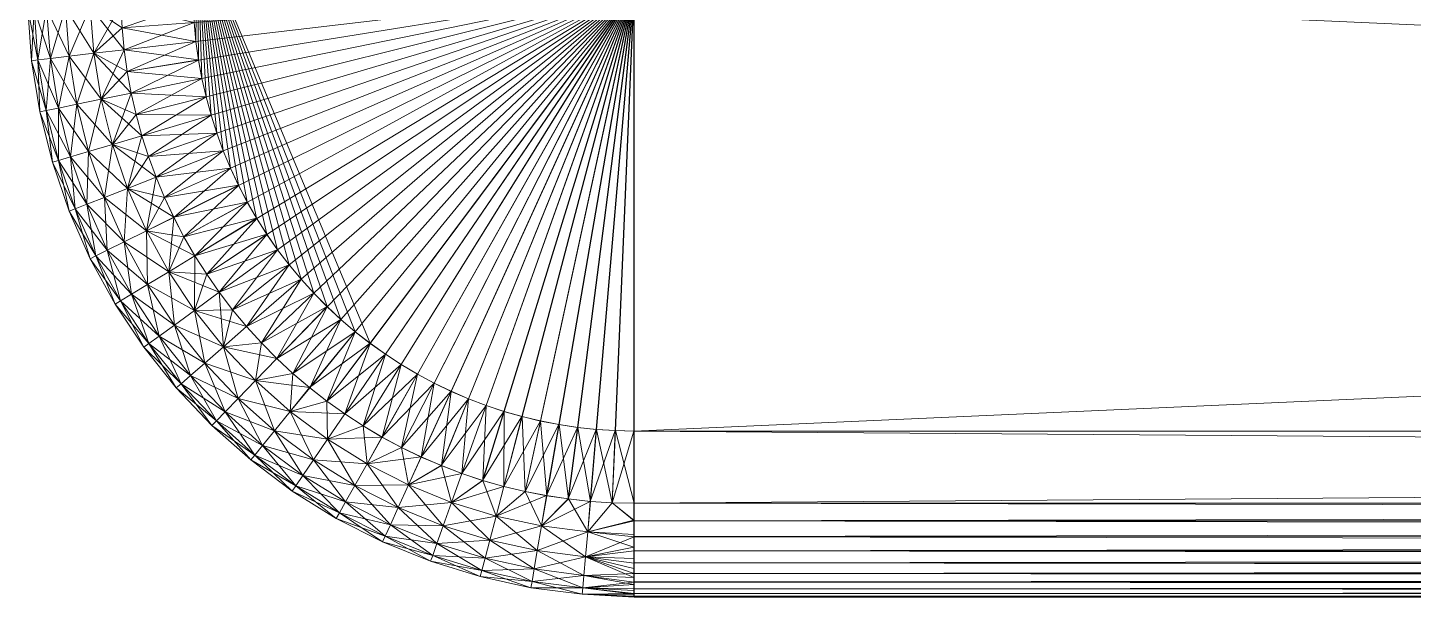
# Model space of a CAD drawing. Header units: millimetres. Extents: x -9 to 105, y -32 to 0.
# Drawn here: x -8.78 to 5.35, y -32.2 to -26.39 of the extents above; entities that cross this region are included whole.
import ezdxf

# ---------------------------------------------------------------- set-up
doc = ezdxf.new("R2010")
doc.units = ezdxf.units.MM
doc.layers.add('001', color=4, linetype='Continuous', lineweight=35)

msp = doc.modelspace()

# ---------------------------------------------------------------- meshes
at = {"layer": '001', "color": 17, "lineweight": 18}
mesh = msp.add_polyface(dxfattribs=at)
corners = [(11.938, -23.454, 3.946), (84.106, -23.441, 3.931), (84.105, -23.256, 3.703), (11.929, -23.112, 3.51), (84.104, -23.082, 3.466), (11.922, -22.812, 3.045), (84.104, -22.919, 3.222), (84.104, -22.769, 2.97), (11.926, -22.957, 3.281), (84.105, -22.631, 2.71), (84.105, -22.506, 2.444), (11.915, -22.555, 2.554), (11.918, -22.678, 2.802), (84.105, -22.393, 2.172), (84.105, -22.294, 1.894), (11.91, -22.344, 2.04), (11.912, -22.444, 2.299), (11.907, -22.256, 1.777), (84.105, -22.208, 1.612), (11.903, -22.118, 1.24), (84.105, -22.137, 1.326), (84.104, -22.079, 1.038), (11.905, -22.181, 1.51), (11.901, -22.029, 0.693), (84.104, -22.036, 0.747), (84.103, -22.006, 0.454), (11.902, -22.067, 0.968), (11.9, -21.991, 0.139), (84.101, -21.991, 0.16), (84.1, -21.989, 0.001), (11.9, -22.004, 0.417), (84.1, -21.991, -0.135), (84.097, -22.003, -0.413), (11.9, -22.006, -0.45), (11.9, -21.989, -0.001), (84.095, -22.029, -0.689), (84.092, -22.066, -0.964), (11.902, -22.078, -1.034), (84.089, -22.117, -1.236), (84.038, -24.5, 4.5), (11.961, -24.5, 4.5), (98.59, -25.998, 4.5), (98.56, -25.691, -4.5), (98.59, -25.998, -4.5), (-2.607, -25.998, -4.5), (-2.598, -32.196, -0.004), (98.599, -32.196, 0.005), (98.598, -32.186, 0.426), (-2.598, -32.186, -0.425), (98.6, -32.186, -0.416), (98.598, -32.156, 0.845), (98.598, -32.108, 1.262), (-2.6, -32.109, 1.255), (-2.6, -32.157, 0.837), (98.598, -32.039, 1.677), (98.598, -31.952, 2.088), (-2.6, -31.953, 2.083), (-2.6, -32.041, 1.671), (98.598, -31.846, 2.495), (98.598, -31.721, 2.896), (98.598, -31.577, 3.291), (-2.6, -31.578, 3.289), (-2.6, -31.722, 2.893), (98.598, -31.416, 3.679), (98.598, -31.236, 4.059), (-2.6, -31.236, 4.059), (-2.6, -31.416, 3.678), (-2.598, -32.156, -0.844), (98.6, -32.109, -1.255), (98.6, -32.157, -0.836), (-2.598, -32.039, -1.676), (98.6, -31.953, -2.083), (98.6, -32.04, -1.67), (-2.598, -32.108, -1.261), (-2.598, -31.846, -2.494), (98.6, -31.847, -2.49), (-2.598, -31.721, -2.895), (98.6, -31.578, -3.288), (98.6, -31.722, -2.892), (-2.598, -31.416, -3.678), (98.6, -31.236, -4.058), (98.6, -31.416, -3.677), (-2.598, -31.577, -3.29), (98.598, -30.5, 4.5), (-2.6, -30.5, 4.5), (98.598, -26, 4.5), (98.598, -26, -4.49), (98.6, -26, -4.5), (-2.598, -26, -4.5), (98.6, -30.5, -4.499), (-2.598, -30.5, -4.499)]
mesh.append_faces([[corners[k] for k in face] for face in [(0, 1, 2), (3, 2, 4), (5, 6, 7), (8, 4, 6), (9, 10, 11), (12, 7, 9), (13, 14, 15), (16, 10, 13), (17, 14, 18), (19, 20, 21), (22, 18, 20), (23, 24, 25), (26, 21, 24), (27, 28, 29), (30, 25, 28), (31, 32, 33), (34, 29, 31), (35, 36, 37), (33, 32, 35), (37, 36, 38), (45, 46, 47), (48, 49, 46), (50, 51, 52), (53, 47, 50), (54, 55, 56), (57, 51, 54), (56, 55, 58), (59, 60, 61), (62, 58, 59), (63, 64, 65), (66, 60, 63), (67, 68, 69), (69, 49, 48), (70, 71, 72), (72, 68, 73), (71, 74, 75), (76, 77, 78), (78, 75, 74), (79, 80, 81), (81, 77, 82)]], dxfattribs={"color": 17})
mesh.append_faces([[corners[k] for k in face] for face in [(86, 87, 88)]], dxfattribs={"vtx0": -1, "vtx2": -1, "color": 17})
mesh.append_faces([[corners[k] for k in face] for face in [(89, 80, 90), (87, 89, 88)]], dxfattribs={"vtx1": -1, "color": 17})
mesh.append_faces([[corners[k] for k in face] for face in [(39, 40, 41)]], dxfattribs={"vtx1": -1, "vtx2": -1, "color": 17})
mesh.append_faces([[corners[k] for k in face] for face in [(42, 43, 44), (65, 64, 83), (84, 83, 85)]], dxfattribs={"vtx2": -1, "color": 17})
mesh = msp.add_polyface(dxfattribs=at)
corners = [(-6.345, -28.493, 4.49), (-6.448, -28.33, 4.49), (-7.077, -28.712, 4.049), (-6.544, -28.164, 4.49), (-6.633, -27.993, 4.49), (-7.292, -28.319, 4.049), (-7.189, -28.518, 4.049), (-6.714, -27.819, 4.49), (-6.788, -27.641, 4.49), (-7.473, -27.91, 4.049), (-7.387, -28.117, 4.049), (-6.854, -27.461, 4.49), (-6.913, -27.278, 4.49), (-7.619, -27.487, 4.049), (-7.55, -27.7, 4.049), (-6.964, -27.092, 4.49), (-7.006, -26.904, 4.49), (-7.727, -27.052, 4.049), (-7.678, -27.271, 4.049), (-7.041, -26.715, 4.49), (-7.067, -26.525, 4.49), (-7.798, -26.611, 4.049), (-7.768, -26.832, 4.049), (-7.086, -26.333, 4.49), (-7.054, -25.374, 4.49), (-6.235, -28.651, 4.49), (-6.118, -28.804, 4.49), (-5.995, -28.952, 4.49), (-5.866, -29.094, 4.49), (-7.041, -26.716, -4.509), (-7.006, -26.905, -4.509), (-7.727, -27.053, -4.068), (-7.767, -26.833, -4.068), (-7.067, -26.525, -4.509), (-6.963, -27.092, -4.509), (-6.913, -27.278, -4.509), (-7.618, -27.487, -4.068), (-7.677, -27.271, -4.068), (-6.854, -27.461, -4.509), (-6.788, -27.642, -4.509), (-7.473, -27.91, -4.068), (-7.55, -27.7, -4.068), (-6.714, -27.82, -4.509), (-6.632, -27.994, -4.509), (-7.292, -28.32, -4.068), (-7.387, -28.117, -4.068), (-6.543, -28.164, -4.509), (-6.447, -28.331, -4.509), (-7.077, -28.712, -4.068), (-7.189, -28.518, -4.068)]
mesh.append_faces([[corners[k] for k in face] for face in [(0, 1, 2), (3, 4, 5), (3, 5, 6), (6, 1, 3), (7, 8, 9), (7, 9, 10), (10, 5, 4), (10, 4, 7), (11, 12, 13), (14, 9, 8), (14, 8, 11), (15, 16, 17), (18, 12, 15), (19, 20, 21), (22, 16, 19)]], dxfattribs={"color": 17})
mesh.append_faces([[corners[k] for k in face] for face in [(32, 33, 29), (37, 30, 34), (38, 40, 41), (41, 35, 38), (42, 44, 45), (45, 39, 42), (46, 48, 49), (49, 43, 46)]], dxfattribs={"vtx0": -1, "color": 17})
mesh.append_faces([[corners[k] for k in face] for face in [(23, 20, 24), (20, 19, 24), (19, 16, 24), (16, 15, 24), (15, 12, 24), (12, 11, 24), (11, 8, 24), (8, 7, 24), (7, 4, 24), (4, 3, 24), (3, 1, 24), (1, 0, 24), (0, 25, 24), (25, 26, 24), (26, 27, 24), (27, 28, 24)]], dxfattribs={"vtx1": -1, "vtx2": -1, "color": 17})
mesh.append_faces([[corners[k] for k in face] for face in [(29, 30, 31), (34, 35, 36), (38, 39, 40), (42, 43, 44), (45, 40, 39), (46, 47, 48), (49, 44, 43)]], dxfattribs={"vtx2": -1, "color": 17})
mesh = msp.add_polyface(dxfattribs=at)
corners = [(-5.866, -29.094, 4.49), (-5.73, -29.231, 4.49), (-7.054, -25.374, 4.49), (-5.59, -29.362, 4.49), (-5.443, -29.487, 4.49), (-5.292, -29.605, 4.49), (-2.6, -26, 4.49), (-2.598, -26, -4.51), (-7.096, -26.141, -4.509), (-7.098, -25.949, -4.509), (-7.086, -26.333, -4.509), (-7.067, -26.525, -4.509), (-7.041, -26.716, -4.509), (-7.006, -26.905, -4.509), (-6.963, -27.092, -4.509), (-6.913, -27.278, -4.509), (-6.854, -27.461, -4.509), (-6.788, -27.642, -4.509), (-6.714, -27.82, -4.509), (-6.632, -27.994, -4.509), (-6.543, -28.164, -4.509), (-6.447, -28.331, -4.509), (-6.344, -28.494, -4.509), (-6.234, -28.651, -4.509), (-5.865, -29.095, -4.509), (-5.994, -28.952, -4.509), (-5.73, -29.232, -4.509), (-6.117, -28.804, -4.509), (-5.589, -29.362, -4.509), (-5.442, -29.487, -4.509), (-5.291, -29.606, -4.509), (-4.973, -29.822, -4.509), (-4.638, -30.011, -4.509), (-4.287, -30.171, -4.509), (-3.925, -30.3, -4.509), (-3.553, -30.398, -4.509), (-3.174, -30.463, -4.509), (-2.79, -30.496, -4.509), (-2.598, -30.5, -4.509), (-2.598, -26, -4.5), (-2.6, -30.5, 4.5), (-2.6, -26, 4.5)]
mesh.append_faces([[corners[k] for k in face] for face in [(7, 8, 9), (7, 11, 10), (7, 13, 12), (7, 15, 14), (7, 17, 16), (7, 19, 18), (7, 21, 20), (7, 23, 22), (7, 26, 24), (7, 25, 27), (7, 29, 28)]], dxfattribs={"color": 17})
mesh.append_faces([[corners[k] for k in face] for face in [(10, 7, 7), (12, 7, 7), (14, 7, 7), (16, 7, 7), (18, 7, 7), (20, 7, 7), (22, 7, 7), (24, 7, 7), (27, 7, 7), (28, 7, 7), (30, 7, 7), (31, 7, 7), (32, 7, 7), (33, 7, 7), (34, 7, 7), (35, 7, 7), (36, 7, 7), (37, 7, 7)]], dxfattribs={"vtx0": -1, "color": 17})
mesh.append_faces([[corners[k] for k in face] for face in [(5, 6, 2)]], dxfattribs={"vtx0": -1, "vtx1": -1, "vtx2": -1, "color": 17})
mesh.append_faces([[corners[k] for k in face] for face in [(0, 1, 2), (1, 3, 2), (3, 4, 2), (4, 5, 2)]], dxfattribs={"vtx1": -1, "vtx2": -1, "color": 17})
mesh.append_faces([[corners[k] for k in face] for face in [(10, 8, 7), (12, 11, 7), (14, 13, 7), (16, 15, 7), (18, 17, 7), (20, 19, 7), (22, 21, 7), (24, 25, 7), (27, 23, 7), (28, 26, 7), (30, 29, 7), (38, 7, 39), (40, 41, 6)]], dxfattribs={"vtx2": -1, "color": 17})
mesh = msp.add_polyface(dxfattribs=at)
corners = [(-8.283, -27.167, 2.63), (-8.11, -26.647, 3.352), (-8.361, -26.677, 2.63), (-7.768, -26.832, 4.049), (-7.798, -26.611, 4.049), (-7.727, -27.052, 4.049), (-8.145, -26.174, 3.352), (-8.398, -26.182, 2.63), (-7.82, -26.388, 4.049), (-7.832, -26.164, 4.049), (-8.139, -25.7, 3.352), (-8.552, -26.699, 1.889), (-8.59, -26.188, 1.889), (-8.393, -25.686, 2.63), (-8.68, -26.714, 1.135), (-8.718, -26.192, 1.135), (-8.584, -25.676, 1.889), (-8.744, -26.722, 0.373), (-8.783, -26.194, 0.373), (-8.744, -26.722, -0.392), (-8.783, -26.194, -0.392), (-8.68, -26.714, -1.154), (-8.718, -26.192, -1.154), (-8.552, -26.699, -1.908), (-8.59, -26.188, -1.908), (-8.283, -27.167, -2.649), (-8.361, -26.677, -2.649), (-8.398, -26.182, -2.649), (-8.034, -27.116, -3.371), (-8.11, -26.647, -3.371), (-8.145, -26.174, -3.371), (-7.798, -26.611, -4.068), (-7.767, -26.833, -4.068), (-7.82, -26.388, -4.068), (-7.832, -26.164, -4.068), (-7.834, -25.941, -4.068), (-7.041, -26.715, 4.49), (-7.086, -26.333, 4.49), (-7.096, -26.141, 4.49), (-7.067, -26.525, 4.49), (-7.834, -25.94, 4.049), (-7.098, -25.949, -4.509), (-7.096, -26.141, -4.509), (-7.086, -26.333, -4.509), (-7.067, -26.525, -4.509)]
mesh.append_faces([[corners[k] for k in face] for face in [(3, 4, 1), (1, 5, 3), (8, 9, 6), (6, 1, 4), (6, 4, 8), (28, 29, 31), (28, 31, 32), (33, 31, 29), (29, 30, 34), (29, 34, 33), (35, 34, 30), (36, 4, 3), (37, 38, 9), (37, 9, 8), (8, 4, 39), (8, 39, 37), (40, 9, 38)]], dxfattribs={"color": 17})
mesh.append_faces([[corners[k] for k in face] for face in [(0, 1, 2), (2, 6, 7), (11, 7, 12), (14, 12, 15), (17, 15, 18), (19, 18, 20), (21, 20, 22), (23, 22, 24), (25, 23, 26), (26, 24, 27), (28, 26, 29), (29, 27, 30), (43, 31, 33), (33, 42, 43)]], dxfattribs={"vtx0": -1, "color": 17})
mesh.append_faces([[corners[k] for k in face] for face in [(2, 1, 6), (7, 6, 10), (11, 2, 7), (12, 7, 13), (14, 11, 12), (15, 12, 16), (17, 14, 15), (19, 17, 18), (21, 19, 20), (23, 21, 22), (26, 23, 24), (29, 26, 27), (41, 42, 34), (43, 44, 31), (33, 34, 42), (32, 31, 44)]], dxfattribs={"vtx2": -1, "color": 17})
mesh = msp.add_polyface(dxfattribs=at)
corners = [(-5.292, -29.605, 4.49), (-5.443, -29.487, 4.49), (-5.908, -30.057, 4.049), (-5.59, -29.362, 4.49), (-5.73, -29.231, 4.49), (-6.243, -29.759, 4.049), (-6.079, -29.912, 4.049), (-5.866, -29.094, 4.49), (-5.995, -28.952, 4.49), (-6.55, -29.434, 4.049), (-6.4, -29.6, 4.049), (-5.135, -29.717, 4.49), (-2.6, -26, 4.49), (-4.974, -29.822, 4.49), (-4.808, -29.92, 4.49), (-4.639, -30.011, 4.49), (-4.466, -30.094, 4.49), (-4.289, -30.17, 4.49), (-4.109, -30.239, 4.49), (-3.927, -30.299, 4.49), (-3.742, -30.352, 4.49), (-3.555, -30.397, 4.49), (-3.366, -30.434, 4.49), (-3.176, -30.463, 4.49), (-2.984, -30.483, 4.49), (-2.792, -30.496, 4.49), (-2.6, -30.5, 4.49), (-5.865, -29.095, -4.509), (-5.73, -29.232, -4.509), (-6.242, -29.76, -4.068), (-6.399, -29.601, -4.068), (-5.994, -28.952, -4.509), (-5.589, -29.362, -4.509), (-5.442, -29.487, -4.509), (-5.907, -30.058, -4.068), (-6.078, -29.912, -4.068), (-5.731, -30.195, -4.068), (-5.291, -29.606, -4.509), (-2.598, -26, -4.51), (-5.134, -29.717, -4.509), (-4.973, -29.822, -4.509), (-4.807, -29.92, -4.509), (-4.638, -30.011, -4.509), (-4.464, -30.095, -4.509), (-4.287, -30.171, -4.509), (-4.108, -30.239, -4.509), (-3.925, -30.3, -4.509), (-3.74, -30.353, -4.509), (-3.553, -30.398, -4.509), (-3.364, -30.434, -4.509), (-3.174, -30.463, -4.509), (-2.982, -30.484, -4.509), (-2.79, -30.496, -4.509), (-2.598, -30.5, -4.509), (-2.598, -26, -4.5), (-2.598, -30.5, -4.499), (-2.6, -30.5, 4.5)]
mesh.append_faces([[corners[k] for k in face] for face in [(0, 1, 2), (3, 4, 5), (3, 5, 6), (6, 1, 3), (7, 8, 9), (10, 5, 4), (10, 4, 7), (38, 39, 37), (38, 41, 40), (38, 43, 42), (38, 45, 44), (38, 47, 46), (38, 49, 48), (38, 51, 50), (38, 53, 52)]], dxfattribs={"color": 17})
mesh.append_faces([[corners[k] for k in face] for face in [(27, 29, 30), (30, 31, 27), (35, 28, 32), (36, 33, 37)]], dxfattribs={"vtx0": -1, "color": 17})
mesh.append_faces([[corners[k] for k in face] for face in [(53, 54, 55), (56, 12, 26)]], dxfattribs={"vtx0": -1, "vtx2": -1, "color": 17})
mesh.append_faces([[corners[k] for k in face] for face in [(0, 11, 12), (11, 13, 12), (13, 14, 12), (14, 15, 12), (15, 16, 12), (16, 17, 12), (17, 18, 12), (18, 19, 12), (19, 20, 12), (20, 21, 12), (21, 22, 12), (22, 23, 12), (23, 24, 12), (24, 25, 12)]], dxfattribs={"vtx1": -1, "vtx2": -1, "color": 17})
mesh.append_faces([[corners[k] for k in face] for face in [(25, 26, 12), (27, 28, 29), (32, 33, 34), (35, 29, 28), (40, 39, 38), (42, 41, 38), (44, 43, 38), (46, 45, 38), (48, 47, 38), (50, 49, 38), (52, 51, 38)]], dxfattribs={"vtx2": -1, "color": 17})
mesh = msp.add_polyface(dxfattribs=at)
corners = [(-2.598, -32.196, -0.004), (-2.598, -32.186, -0.425), (98.599, -32.196, 0.005), (98.598, -32.186, 0.426), (-2.6, -32.186, 0.416), (98.598, -32.156, 0.845), (-2.6, -32.109, 1.255), (-2.6, -32.157, 0.837), (98.598, -32.039, 1.677), (-2.6, -31.953, 2.083), (-2.6, -32.041, 1.671), (98.598, -32.108, 1.262), (98.598, -31.846, 2.495), (-2.6, -31.847, 2.491), (98.598, -31.721, 2.896), (-2.6, -31.578, 3.289), (-2.6, -31.722, 2.893), (98.598, -31.416, 3.679), (-2.6, -31.236, 4.059), (-2.6, -31.416, 3.678), (98.598, -31.577, 3.291), (-2.598, -32.156, -0.844), (-2.598, -32.108, -1.261), (98.6, -32.109, -1.255), (98.6, -32.157, -0.836), (-2.598, -32.039, -1.676), (-2.598, -31.952, -2.087), (98.6, -31.953, -2.083), (98.6, -32.04, -1.67), (-2.598, -31.846, -2.494), (-2.598, -31.721, -2.895), (-2.598, -31.577, -3.29), (98.6, -31.578, -3.288), (98.6, -31.722, -2.892), (-2.598, -31.416, -3.678), (-2.598, -31.236, -4.058), (98.6, -31.236, -4.058), (98.6, -31.416, -3.677), (-2.6, -30.5, 4.5), (98.598, -30.5, 4.5), (-2.6, -26, 4.5), (98.598, -26, 4.5), (47.049, -26, -0.309), (47.076, -26, -0.383), (-2.598, -26, -4.5), (47.109, -26, -0.454), (47.147, -26, -0.522), (47.191, -26, -0.588), (47.24, -26, -0.649), (47.293, -26, -0.707), (47.351, -26, -0.76), (47.412, -26, -0.809), (47.478, -26, -0.853), (47.546, -26, -0.891), (47.617, -26, -0.924), (47.691, -26, -0.951), (47.767, -26, -0.972), (47.844, -26, -0.988), (47.922, -26, -0.997), (48, -26, -1), (48, -26, 1), (47.922, -26, 0.997), (-2.598, -26, 4.49), (47.844, -26, 0.988), (47.767, -26, 0.972), (47.691, -26, 0.951), (47.617, -26, 0.924), (47.546, -26, 0.891), (-2.598, -30.5, -4.499), (98.6, -30.5, -4.499)]
mesh.append_faces([[corners[k] for k in face] for face in [(0, 1, 2), (3, 4, 0), (5, 6, 7), (7, 4, 3), (8, 9, 10), (10, 6, 11), (9, 12, 13), (14, 15, 16), (16, 13, 12), (17, 18, 19), (19, 15, 20), (21, 22, 23), (24, 1, 21), (25, 26, 27), (28, 22, 25), (27, 26, 29), (30, 31, 32), (33, 29, 30), (34, 35, 36), (37, 31, 34)]], dxfattribs={"color": 17})
mesh.append_faces([[corners[k] for k in face] for face in [(38, 18, 39), (40, 38, 41)]], dxfattribs={"vtx1": -1, "color": 17})
mesh.append_faces([[corners[k] for k in face] for face in [(42, 43, 44), (43, 45, 44), (45, 46, 44), (46, 47, 44), (47, 48, 44), (48, 49, 44), (49, 50, 44), (50, 51, 44), (51, 52, 44), (52, 53, 44), (53, 54, 44), (54, 55, 44), (55, 56, 44), (56, 57, 44), (57, 58, 44), (58, 59, 44), (60, 61, 62), (61, 63, 62), (63, 64, 62), (64, 65, 62), (65, 66, 62), (66, 67, 62)]], dxfattribs={"vtx1": -1, "vtx2": -1, "color": 17})
mesh.append_faces([[corners[k] for k in face] for face in [(36, 35, 68), (69, 68, 44)]], dxfattribs={"vtx2": -1, "color": 17})
mesh = msp.add_polyface(dxfattribs=at)
corners = [(-8.162, -27.648, 2.63), (-7.919, -27.576, 3.352), (-8.034, -27.116, 3.352), (-8.283, -27.167, 2.63), (-7.678, -27.271, 4.049), (-7.727, -27.052, 4.049), (-7.619, -27.487, 4.049), (-8.11, -26.647, 3.352), (-8.346, -27.703, 1.889), (-8.47, -27.205, 1.889), (-8.361, -26.677, 2.63), (-8.552, -26.699, 1.889), (-8.469, -27.739, 1.135), (-8.596, -27.231, 1.135), (-8.68, -26.714, 1.135), (-8.531, -27.757, 0.373), (-8.66, -27.244, 0.373), (-8.744, -26.722, 0.373), (-8.531, -27.757, -0.392), (-8.66, -27.244, -0.392), (-8.744, -26.722, -0.392), (-8.469, -27.739, -1.154), (-8.596, -27.231, -1.154), (-8.68, -26.714, -1.154), (-8.346, -27.703, -1.908), (-8.47, -27.205, -1.908), (-8.552, -26.699, -1.908), (-8.162, -27.648, -2.649), (-8.283, -27.167, -2.649), (-7.919, -27.576, -3.371), (-8.034, -27.116, -3.371), (-8.361, -26.677, -2.649), (-7.677, -27.271, -4.068), (-7.618, -27.487, -4.068), (-7.727, -27.053, -4.068), (-7.767, -26.833, -4.068), (-6.854, -27.461, 4.49), (-7.55, -27.7, 4.049), (-6.964, -27.092, 4.49), (-6.913, -27.278, 4.49), (-7.768, -26.832, 4.049), (-7.006, -26.904, 4.49), (-7.041, -26.716, -4.509), (-6.963, -27.092, -4.509), (-7.006, -26.905, -4.509), (-7.55, -27.7, -4.068), (-6.913, -27.278, -4.509)]
mesh.append_faces([[corners[k] for k in face] for face in [(4, 5, 2), (2, 1, 6), (2, 6, 4), (7, 2, 5), (32, 33, 29), (29, 30, 34), (29, 34, 32), (35, 34, 30), (36, 6, 37), (38, 5, 4), (4, 6, 39), (40, 5, 41)]], dxfattribs={"color": 17})
mesh.append_faces([[corners[k] for k in face] for face in [(0, 2, 3), (8, 3, 9), (9, 10, 11), (12, 9, 13), (13, 11, 14), (15, 13, 16), (16, 14, 17), (18, 16, 19), (19, 17, 20), (21, 19, 22), (22, 20, 23), (24, 22, 25), (25, 23, 26), (27, 25, 28), (29, 28, 30), (42, 34, 35), (43, 33, 32)]], dxfattribs={"vtx0": -1, "color": 17})
mesh.append_faces([[corners[k] for k in face] for face in [(0, 1, 2), (3, 2, 7), (8, 0, 3), (9, 3, 10), (12, 8, 9), (13, 9, 11), (16, 13, 14), (19, 16, 17), (22, 19, 20), (24, 21, 22), (25, 22, 23), (27, 24, 25), (28, 25, 26), (29, 27, 28), (30, 28, 31), (32, 34, 44), (45, 33, 46)]], dxfattribs={"vtx2": -1, "color": 17})
mesh = msp.add_polyface(dxfattribs=at)
corners = [(-7.189, -28.518, 4.049), (-7.292, -28.319, 4.049), (-7.573, -28.459, 3.352), (-7.8, -28.571, 2.63), (-7.765, -28.025, 3.352), (-8.001, -28.117, 2.63), (-7.387, -28.117, 4.049), (-7.473, -27.91, 4.049), (-7.919, -27.576, 3.352), (-8.162, -27.648, 2.63), (-7.55, -27.7, 4.049), (-7.619, -27.487, 4.049), (-7.972, -28.656, 1.889), (-8.179, -28.187, 1.889), (-8.346, -27.703, 1.889), (-8.088, -28.713, 1.135), (-8.299, -28.234, 1.135), (-8.469, -27.739, 1.135), (-8.145, -28.742, 0.373), (-8.359, -28.258, 0.373), (-8.531, -27.757, 0.373), (-8.596, -27.231, 1.135), (-8.145, -28.742, -0.392), (-8.359, -28.258, -0.392), (-8.531, -27.757, -0.392), (-8.66, -27.244, 0.373), (-8.088, -28.713, -1.154), (-8.299, -28.234, -1.154), (-8.469, -27.739, -1.154), (-8.66, -27.244, -0.392), (-7.972, -28.656, -1.908), (-8.179, -28.187, -1.908), (-8.346, -27.703, -1.908), (-7.8, -28.571, -2.649), (-8.001, -28.117, -2.649), (-8.162, -27.648, -2.649), (-7.573, -28.459, -3.371), (-7.765, -28.025, -3.371), (-7.919, -27.576, -3.371), (-7.387, -28.117, -4.068), (-7.292, -28.32, -4.068), (-7.473, -27.91, -4.068), (-7.55, -27.7, -4.068), (-7.618, -27.487, -4.068)]
mesh.append_faces([[corners[k] for k in face] for face in [(0, 1, 2), (6, 7, 4), (4, 2, 1), (4, 1, 6), (10, 11, 8), (8, 4, 7), (8, 7, 10), (39, 40, 36), (36, 37, 41), (36, 41, 39), (42, 41, 37), (37, 38, 43), (37, 43, 42)]], dxfattribs={"color": 17})
mesh.append_faces([[corners[k] for k in face] for face in [(3, 4, 5), (5, 8, 9), (12, 5, 13), (13, 9, 14), (15, 13, 16), (16, 14, 17), (18, 16, 19), (19, 17, 20), (22, 19, 23), (23, 20, 24), (26, 23, 27), (27, 24, 28), (30, 27, 31), (31, 28, 32), (33, 31, 34), (34, 32, 35), (36, 34, 37), (37, 35, 38)]], dxfattribs={"vtx0": -1, "color": 17})
mesh.append_faces([[corners[k] for k in face] for face in [(3, 2, 4), (5, 4, 8), (12, 3, 5), (13, 5, 9), (16, 13, 14), (19, 16, 17), (20, 17, 21), (23, 19, 20), (24, 20, 25), (27, 23, 24), (28, 24, 29), (31, 27, 28), (34, 31, 32), (36, 33, 34), (37, 34, 35)]], dxfattribs={"vtx2": -1, "color": 17})
mesh = msp.add_polyface(dxfattribs=at)
corners = [(-7.287, -29.419, 2.63), (-7.345, -28.875, 3.352), (-7.562, -29.006, 2.63), (-7.573, -28.459, 3.352), (-7.8, -28.571, 2.63), (-7.077, -28.712, 4.049), (-7.442, -29.532, 1.889), (-7.726, -29.105, 1.889), (-7.972, -28.656, 1.889), (-7.219, -30.017, 1.135), (-7.546, -29.608, 1.135), (-7.836, -29.172, 1.135), (-8.088, -28.713, 1.135), (-8.179, -28.187, 1.889), (-7.598, -29.646, 0.373), (-7.891, -29.205, 0.373), (-8.145, -28.742, 0.373), (-8.299, -28.234, 1.135), (-7.598, -29.646, -0.392), (-7.891, -29.205, -0.392), (-8.145, -28.742, -0.392), (-8.359, -28.258, 0.373), (-7.219, -30.017, -1.154), (-7.546, -29.608, -1.154), (-7.836, -29.172, -1.154), (-8.088, -28.713, -1.154), (-8.359, -28.258, -0.392), (-7.122, -29.933, -1.908), (-7.442, -29.532, -1.908), (-7.726, -29.105, -1.908), (-7.972, -28.656, -1.908), (-8.299, -28.234, -1.154), (-7.287, -29.419, -2.649), (-7.562, -29.006, -2.649), (-7.8, -28.571, -2.649), (-8.179, -28.187, -1.908), (-7.082, -29.27, -3.371), (-7.345, -28.875, -3.371), (-7.573, -28.459, -3.371), (-7.292, -28.32, -4.068)]
mesh.append_faces([[corners[k] for k in face] for face in [(3, 1, 5), (37, 38, 39)]], dxfattribs={"color": 17})
mesh.append_faces([[corners[k] for k in face] for face in [(0, 1, 2), (2, 3, 4), (6, 2, 7), (7, 4, 8), (9, 6, 10), (10, 7, 11), (11, 8, 12), (14, 11, 15), (15, 12, 16), (18, 15, 19), (19, 16, 20), (22, 18, 23), (23, 19, 24), (24, 20, 25), (27, 23, 28), (28, 24, 29), (29, 25, 30), (32, 29, 33), (33, 30, 34), (36, 33, 37), (37, 34, 38)]], dxfattribs={"vtx0": -1, "color": 17})
mesh.append_faces([[corners[k] for k in face] for face in [(2, 1, 3), (6, 0, 2), (7, 2, 4), (10, 6, 7), (11, 7, 8), (12, 8, 13), (14, 10, 11), (15, 11, 12), (16, 12, 17), (18, 14, 15), (19, 15, 16), (20, 16, 21), (23, 18, 19), (24, 19, 20), (25, 20, 26), (28, 23, 24), (29, 24, 25), (30, 25, 31), (32, 28, 29), (33, 29, 30), (34, 30, 35), (36, 32, 33), (37, 33, 34)]], dxfattribs={"vtx2": -1, "color": 17})
mesh = msp.add_polyface(dxfattribs=at)
corners = [(-6.4, -29.6, 4.049), (-6.55, -29.434, 4.049), (-6.786, -29.641, 3.352), (-6.243, -29.759, 4.049), (-6.978, -29.807, 2.63), (-7.082, -29.27, 3.352), (-7.287, -29.419, 2.63), (-6.694, -29.262, 4.049), (-6.829, -29.084, 4.049), (-7.345, -28.875, 3.352), (-6.957, -28.901, 4.049), (-7.077, -28.712, 4.049), (-7.573, -28.459, 3.352), (-7.189, -28.518, 4.049), (-7.122, -29.933, 1.889), (-7.442, -29.532, 1.889), (-6.978, -29.807, -2.649), (-7.122, -29.933, -1.908), (-7.442, -29.532, -1.908), (-7.287, -29.419, -2.649), (-6.786, -29.641, -3.371), (-7.082, -29.27, -3.371), (-6.399, -29.601, -4.068), (-6.46, -29.985, -3.371), (-6.55, -29.435, -4.068), (-6.693, -29.263, -4.068), (-6.829, -29.085, -4.068), (-6.957, -28.901, -4.068), (-7.345, -28.875, -3.371), (-7.077, -28.712, -4.068), (-7.189, -28.518, -4.068), (-7.292, -28.32, -4.068), (-5.866, -29.094, 4.49), (-6.118, -28.804, 4.49), (-6.235, -28.651, 4.49), (-5.995, -28.952, 4.49), (-6.345, -28.493, 4.49), (-6.448, -28.33, 4.49), (-6.344, -28.494, -4.509), (-6.234, -28.651, -4.509), (-6.447, -28.331, -4.509), (-6.117, -28.804, -4.509), (-5.994, -28.952, -4.509)]
mesh.append_faces([[corners[k] for k in face] for face in [(0, 1, 2), (2, 3, 0), (7, 8, 5), (5, 2, 1), (5, 1, 7), (10, 11, 9), (9, 5, 8), (9, 8, 10), (12, 11, 13), (22, 23, 20), (20, 24, 22), (25, 24, 20), (20, 21, 26), (20, 26, 25), (27, 26, 21), (21, 28, 29), (21, 29, 27), (30, 29, 28), (28, 31, 30), (32, 1, 0), (33, 34, 8), (33, 8, 7), (7, 1, 35), (7, 35, 33), (36, 11, 10), (10, 8, 34), (10, 34, 36), (13, 11, 37)]], dxfattribs={"color": 17})
mesh.append_faces([[corners[k] for k in face] for face in [(4, 5, 6), (14, 6, 15), (16, 18, 19), (20, 19, 21), (38, 26, 27), (27, 40, 38), (41, 24, 25), (25, 39, 41)]], dxfattribs={"vtx0": -1, "color": 17})
mesh.append_faces([[corners[k] for k in face] for face in [(4, 2, 5), (6, 5, 9), (14, 4, 6), (16, 17, 18), (20, 16, 19), (38, 39, 26), (27, 29, 40), (41, 42, 24), (25, 26, 39), (22, 24, 42)]], dxfattribs={"vtx2": -1, "color": 17})
mesh = msp.add_polyface(dxfattribs=at)
corners = [(-5.447, -31.056, 2.63), (-5.725, -30.584, 3.352), (-5.868, -30.794, 2.63), (-6.106, -30.301, 3.352), (-6.266, -30.497, 2.63), (-5.732, -30.195, 4.049), (-5.908, -30.057, 4.049), (-5.55, -30.325, 4.049), (-6.46, -29.985, 3.352), (-6.079, -29.912, 4.049), (-6.243, -29.759, 4.049), (-5.541, -31.223, 1.889), (-5.976, -30.952, 1.889), (-6.387, -30.646, 1.889), (-5.604, -31.335, 1.135), (-6.049, -31.058, 1.135), (-6.468, -30.745, 1.135), (-5.636, -31.391, 0.373), (-6.085, -31.112, 0.373), (-5.636, -31.391, -0.392), (-6.085, -31.112, -0.392), (-6.509, -30.795, 0.373), (-5.604, -31.335, -1.154), (-6.049, -31.058, -1.154), (-6.509, -30.795, -0.392), (-5.541, -31.223, -1.908), (-5.976, -30.952, -1.908), (-6.468, -30.745, -1.154), (-6.387, -30.646, -1.908), (-5.447, -31.056, -2.649), (-5.868, -30.794, -2.649), (-6.266, -30.497, -2.649), (-5.725, -30.584, -3.371), (-6.106, -30.301, -3.371), (-6.636, -30.167, -2.649), (-5.731, -30.195, -4.068), (-5.549, -30.325, -4.068), (-5.907, -30.058, -4.068), (-6.078, -29.912, -4.068), (-6.46, -29.985, -3.371), (-6.242, -29.76, -4.068), (-5.443, -29.487, 4.49), (-5.589, -29.362, -4.509), (-5.442, -29.487, -4.509)]
mesh.append_faces([[corners[k] for k in face] for face in [(5, 6, 3), (3, 1, 7), (3, 7, 5), (9, 10, 8), (8, 3, 6), (8, 6, 9), (35, 36, 32), (35, 32, 33), (33, 37, 35), (38, 37, 33), (38, 33, 39), (39, 40, 38), (9, 6, 41)]], dxfattribs={"color": 17})
mesh.append_faces([[corners[k] for k in face] for face in [(0, 1, 2), (2, 3, 4), (11, 2, 12), (12, 4, 13), (14, 12, 15), (15, 13, 16), (17, 15, 18), (19, 18, 20), (22, 20, 23), (25, 23, 26), (26, 27, 28), (29, 26, 30), (30, 28, 31), (32, 31, 33), (42, 37, 38)]], dxfattribs={"vtx0": -1, "color": 17})
mesh.append_faces([[corners[k] for k in face] for face in [(2, 1, 3), (4, 3, 8), (12, 2, 4), (14, 11, 12), (15, 12, 13), (17, 14, 15), (18, 15, 16), (19, 17, 18), (20, 18, 21), (22, 19, 20), (23, 20, 24), (25, 22, 23), (26, 23, 27), (29, 25, 26), (30, 26, 28), (32, 30, 31), (33, 31, 34), (35, 37, 43)]], dxfattribs={"vtx2": -1, "color": 17})
mesh = msp.add_polyface(dxfattribs=at)
corners = [(-6.266, -30.497, 2.63), (-6.46, -29.985, 3.352), (-6.636, -30.167, 2.63), (-6.786, -29.641, 3.352), (-6.978, -29.807, 2.63), (-6.243, -29.759, 4.049), (-6.387, -30.646, 1.889), (-6.77, -30.305, 1.889), (-7.122, -29.933, 1.889), (-6.468, -30.745, 1.135), (-6.859, -30.397, 1.135), (-7.219, -30.017, 1.135), (-7.442, -29.532, 1.889), (-6.085, -31.112, 0.373), (-6.509, -30.795, 0.373), (-6.904, -30.444, 0.373), (-7.268, -30.06, 0.373), (-7.546, -29.608, 1.135), (-7.598, -29.646, 0.373), (-6.085, -31.112, -0.392), (-6.509, -30.795, -0.392), (-6.904, -30.444, -0.392), (-7.268, -30.06, -0.392), (-7.598, -29.646, -0.392), (-6.049, -31.058, -1.154), (-6.468, -30.745, -1.154), (-6.859, -30.397, -1.154), (-7.219, -30.017, -1.154), (-6.387, -30.646, -1.908), (-6.77, -30.305, -1.908), (-7.122, -29.933, -1.908), (-7.546, -29.608, -1.154), (-6.266, -30.497, -2.649), (-6.636, -30.167, -2.649), (-6.978, -29.807, -2.649), (-6.106, -30.301, -3.371), (-6.46, -29.985, -3.371), (-6.786, -29.641, -3.371), (-6.399, -29.601, -4.068), (-6.242, -29.76, -4.068)]
mesh.append_faces([[corners[k] for k in face] for face in [(3, 1, 5), (38, 39, 36)]], dxfattribs={"color": 17})
mesh.append_faces([[corners[k] for k in face] for face in [(0, 1, 2), (2, 3, 4), (6, 2, 7), (7, 4, 8), (9, 7, 10), (10, 8, 11), (13, 9, 14), (14, 10, 15), (15, 11, 16), (16, 17, 18), (19, 14, 20), (20, 15, 21), (21, 16, 22), (22, 18, 23), (24, 20, 25), (25, 21, 26), (26, 22, 27), (28, 26, 29), (29, 27, 30), (32, 29, 33), (33, 30, 34), (35, 33, 36), (36, 34, 37)]], dxfattribs={"vtx0": -1, "color": 17})
mesh.append_faces([[corners[k] for k in face] for face in [(2, 1, 3), (6, 0, 2), (7, 2, 4), (9, 6, 7), (10, 7, 8), (11, 8, 12), (14, 9, 10), (15, 10, 11), (16, 11, 17), (20, 14, 15), (21, 15, 16), (22, 16, 18), (25, 20, 21), (26, 21, 22), (27, 22, 23), (28, 25, 26), (29, 26, 27), (30, 27, 31), (32, 28, 29), (33, 29, 30), (36, 33, 34)]], dxfattribs={"vtx2": -1, "color": 17})
mesh = msp.add_polyface(dxfattribs=at)
corners = [(-4.565, -30.852, 4.049), (-4.771, -30.764, 4.049), (-4.899, -31.05, 3.352), (-4.356, -30.932, 4.049), (-4.972, -30.667, 4.049), (-5.17, -30.561, 4.049), (-5.322, -30.835, 3.352), (-5.447, -31.056, 2.63), (-5.725, -30.584, 3.352), (-5.362, -30.447, 4.049), (-5.55, -30.325, 4.049), (-4.899, -31.05, -3.371), (-5.447, -31.056, -2.649), (-5.322, -30.835, -3.371), (-5.868, -30.794, -2.649), (-5.725, -30.584, -3.371), (-4.564, -30.853, -4.068), (-4.355, -30.933, -4.068), (-4.46, -31.228, -3.371), (-4.769, -30.765, -4.068), (-4.971, -30.667, -4.068), (-5.168, -30.562, -4.068), (-5.361, -30.448, -4.068), (-5.549, -30.325, -4.068), (-4.289, -30.17, 4.49), (-4.466, -30.094, 4.49), (-4.109, -30.239, 4.49), (-4.639, -30.011, 4.49), (-4.808, -29.92, 4.49), (-4.974, -29.822, 4.49), (-5.135, -29.717, 4.49), (-5.292, -29.605, 4.49), (-5.908, -30.057, 4.049), (-5.732, -30.195, 4.049), (-5.291, -29.606, -4.509), (-5.134, -29.717, -4.509), (-5.731, -30.195, -4.068), (-4.973, -29.822, -4.509), (-4.807, -29.92, -4.509), (-4.638, -30.011, -4.509), (-4.464, -30.095, -4.509), (-4.287, -30.171, -4.509)]
mesh.append_faces([[corners[k] for k in face] for face in [(0, 1, 2), (2, 3, 0), (4, 5, 6), (6, 2, 1), (6, 1, 4), (9, 10, 8), (8, 6, 5), (8, 5, 9), (16, 17, 18), (11, 19, 16), (20, 19, 11), (20, 11, 13), (13, 21, 20), (22, 21, 13), (22, 13, 15), (15, 23, 22), (24, 25, 1), (24, 1, 0), (0, 3, 26), (27, 28, 5), (27, 5, 4), (4, 1, 25), (4, 25, 27), (29, 30, 10), (29, 10, 9), (9, 5, 28), (9, 28, 29), (31, 32, 33), (33, 10, 30), (33, 30, 31)]], dxfattribs={"color": 17})
mesh.append_faces([[corners[k] for k in face] for face in [(11, 12, 13), (13, 14, 15), (34, 23, 36), (37, 21, 22), (22, 35, 37), (39, 19, 20), (20, 38, 39), (41, 17, 16), (16, 40, 41)]], dxfattribs={"vtx0": -1, "color": 17})
mesh.append_faces([[corners[k] for k in face] for face in [(7, 6, 8), (13, 12, 14), (34, 35, 23), (37, 38, 21), (22, 23, 35), (39, 40, 19), (20, 21, 38), (16, 19, 40)]], dxfattribs={"vtx2": -1, "color": 17})
mesh = msp.add_polyface(dxfattribs=at)
corners = [(-3.094, -31.782, 2.63), (-3.543, -31.468, 3.352), (-3.586, -31.718, 2.63), (-3.27, -31.193, 4.049), (-3.491, -31.159, 4.049), (-4.006, -31.368, 3.352), (-4.071, -31.613, 2.63), (-3.711, -31.116, 4.049), (-3.928, -31.064, 4.049), (-4.46, -31.228, 3.352), (-4.144, -31.003, 4.049), (-4.356, -30.932, 4.049), (-4.119, -31.798, 1.889), (-4.545, -31.467, 2.63), (-4.071, -31.613, -2.649), (-4.119, -31.798, -1.908), (-4.609, -31.647, -1.908), (-3.072, -31.529, -3.371), (-3.586, -31.718, -2.649), (-3.543, -31.468, -3.371), (-4.006, -31.368, -3.371), (-4.545, -31.467, -2.649), (-4.46, -31.228, -3.371), (-3.489, -31.16, -4.068), (-3.268, -31.193, -4.068), (-3.709, -31.117, -4.068), (-3.927, -31.065, -4.068), (-4.142, -31.003, -4.068), (-4.355, -30.933, -4.068), (-3.176, -30.463, 4.49), (-3.366, -30.434, 4.49), (-3.555, -30.397, 4.49), (-3.742, -30.352, 4.49), (-3.927, -30.299, 4.49), (-4.109, -30.239, 4.49), (-4.565, -30.852, 4.049), (-4.289, -30.17, 4.49), (-4.287, -30.171, -4.509), (-4.108, -30.239, -4.509), (-3.925, -30.3, -4.509), (-3.74, -30.353, -4.509), (-3.553, -30.398, -4.509), (-3.364, -30.434, -4.509)]
mesh.append_faces([[corners[k] for k in face] for face in [(3, 4, 1), (7, 8, 5), (5, 1, 4), (5, 4, 7), (10, 11, 9), (9, 5, 8), (9, 8, 10), (19, 23, 24), (25, 23, 19), (25, 19, 20), (20, 26, 25), (27, 26, 20), (27, 20, 22), (22, 28, 27), (29, 30, 4), (29, 4, 3), (31, 32, 8), (31, 8, 7), (7, 4, 30), (7, 30, 31), (33, 34, 11), (33, 11, 10), (10, 8, 32), (10, 32, 33), (35, 34, 36)]], dxfattribs={"color": 17})
mesh.append_faces([[corners[k] for k in face] for face in [(0, 1, 2), (2, 5, 6), (17, 18, 19), (19, 14, 20), (20, 21, 22), (39, 26, 27), (27, 38, 39), (41, 23, 25), (25, 40, 41)]], dxfattribs={"vtx0": -1, "color": 17})
mesh.append_faces([[corners[k] for k in face] for face in [(2, 1, 5), (6, 5, 9), (12, 6, 13), (14, 15, 16), (19, 18, 14), (20, 14, 21), (37, 38, 28), (39, 40, 26), (27, 28, 38), (41, 42, 23), (25, 26, 40), (24, 23, 42)]], dxfattribs={"vtx2": -1, "color": 17})
mesh = msp.add_polyface(dxfattribs=at)
corners = [(-2.824, -31.231, 4.049), (-3.047, -31.217, 4.049), (-3.072, -31.529, 3.352), (-2.6, -31.408, 3.686), (-2.6, -31.236, 4.049), (-2.6, -31.556, 3.336), (-2.6, -31.685, 2.991), (-3.094, -31.782, 2.63), (-3.543, -31.468, 3.352), (-3.27, -31.193, 4.049), (-3.094, -31.782, -2.649), (-3.072, -31.529, -3.371), (-2.598, -31.578, -3.298), (-2.598, -31.722, -2.902), (-3.586, -31.718, -2.649), (-2.598, -31.416, -3.687), (-2.822, -31.231, -4.068), (-2.598, -31.236, -4.068), (-3.045, -31.217, -4.068), (-3.268, -31.193, -4.068), (-3.543, -31.468, -3.371), (-2.792, -30.496, 4.49), (-2.984, -30.483, 4.49), (-2.6, -30.5, 4.49), (-3.176, -30.463, 4.49), (-3.174, -30.463, -4.509), (-2.982, -30.484, -4.509), (-3.364, -30.434, -4.509), (-2.79, -30.496, -4.509), (-2.598, -30.5, -4.509), (-2.598, -31.577, -3.29), (-2.598, -31.721, -2.895), (-2.598, -31.416, -3.678), (-2.598, -31.236, -4.058), (-2.598, -30.5, -4.499), (-2.6, -31.578, 3.289), (-2.6, -31.722, 2.893), (-2.6, -31.416, 3.678), (-2.6, -31.236, 4.059), (-2.6, -30.5, 4.5)]
mesh.append_faces([[corners[k] for k in face] for face in [(0, 1, 2), (0, 2, 3), (3, 4, 0), (2, 5, 3), (6, 5, 2), (6, 2, 7), (8, 2, 1), (8, 1, 9), (10, 11, 12), (10, 12, 13), (15, 12, 11), (15, 11, 16), (16, 17, 15), (11, 18, 16), (19, 18, 11), (19, 11, 20), (21, 22, 1), (21, 1, 0), (0, 4, 23), (0, 23, 21), (9, 1, 22), (9, 22, 24)]], dxfattribs={"color": 17})
mesh.append_faces([[corners[k] for k in face] for face in [(25, 18, 19), (19, 27, 25), (28, 17, 16), (16, 26, 28)]], dxfattribs={"vtx0": -1, "color": 17})
mesh.append_faces([[corners[k] for k in face] for face in [(13, 30, 31), (12, 32, 30), (33, 15, 17), (17, 34, 33), (35, 5, 6), (6, 36, 35), (5, 35, 37), (37, 3, 5), (4, 37, 38), (38, 23, 4)]], dxfattribs={"vtx0": -1, "vtx2": -1, "color": 17})
mesh.append_faces([[corners[k] for k in face] for face in [(13, 12, 30), (12, 15, 32), (33, 32, 15), (17, 29, 34), (4, 3, 37), (38, 39, 23)]], dxfattribs={"vtx1": -1, "vtx2": -1, "color": 17})
mesh.append_faces([[corners[k] for k in face] for face in [(7, 2, 8), (11, 10, 14), (25, 26, 18), (28, 29, 17), (16, 18, 26)]], dxfattribs={"vtx2": -1, "color": 17})
mesh = msp.add_polyface(dxfattribs=at)
corners = [(-4.071, -31.613, 2.63), (-4.46, -31.228, 3.352), (-4.545, -31.467, 2.63), (-4.899, -31.05, 3.352), (-5.005, -31.28, 2.63), (-4.356, -30.932, 4.049), (-5.322, -30.835, 3.352), (-5.447, -31.056, 2.63), (-4.119, -31.798, 1.889), (-4.609, -31.647, 1.889), (-5.084, -31.455, 1.889), (-5.541, -31.223, 1.889), (-5.868, -30.794, 2.63), (-4.152, -31.923, 1.135), (-4.652, -31.768, 1.135), (-5.137, -31.572, 1.135), (-5.604, -31.335, 1.135), (-4.168, -31.985, 0.373), (-4.674, -31.829, 0.373), (-5.164, -31.631, 0.373), (-5.636, -31.391, 0.373), (-4.168, -31.985, -0.392), (-4.674, -31.829, -0.392), (-5.164, -31.631, -0.392), (-5.636, -31.391, -0.392), (-4.152, -31.923, -1.154), (-4.652, -31.768, -1.154), (-5.137, -31.572, -1.154), (-5.604, -31.335, -1.154), (-4.119, -31.798, -1.908), (-4.609, -31.647, -1.908), (-5.084, -31.455, -1.908), (-5.541, -31.223, -1.908), (-4.071, -31.613, -2.649), (-4.545, -31.467, -2.649), (-5.005, -31.28, -2.649), (-5.447, -31.056, -2.649), (-4.46, -31.228, -3.371), (-4.899, -31.05, -3.371), (-4.564, -30.853, -4.068)]
mesh.append_faces([[corners[k] for k in face] for face in [(3, 1, 5), (39, 37, 38)]], dxfattribs={"color": 17})
mesh.append_faces([[corners[k] for k in face] for face in [(0, 1, 2), (2, 3, 4), (4, 6, 7), (8, 2, 9), (9, 4, 10), (10, 7, 11), (13, 9, 14), (14, 10, 15), (15, 11, 16), (17, 14, 18), (18, 15, 19), (19, 16, 20), (21, 18, 22), (22, 19, 23), (23, 20, 24), (25, 22, 26), (26, 23, 27), (27, 24, 28), (29, 26, 30), (30, 27, 31), (31, 28, 32), (33, 30, 34), (34, 31, 35), (35, 32, 36), (37, 35, 38)]], dxfattribs={"vtx0": -1, "color": 17})
mesh.append_faces([[corners[k] for k in face] for face in [(2, 1, 3), (4, 3, 6), (9, 2, 4), (10, 4, 7), (11, 7, 12), (14, 9, 10), (15, 10, 11), (18, 14, 15), (19, 15, 16), (22, 18, 19), (23, 19, 20), (26, 22, 23), (27, 23, 24), (30, 26, 27), (31, 27, 28), (34, 30, 31), (35, 31, 32), (37, 34, 35), (38, 35, 36)]], dxfattribs={"vtx2": -1, "color": 17})
mesh = msp.add_polyface(dxfattribs=at)
corners = [(-3.094, -31.782, 2.63), (-3.11, -31.973, 1.889), (-2.6, -31.993, 1.898), (-3.586, -31.718, 2.63), (-3.618, -31.907, 1.889), (-4.071, -31.613, 2.63), (-4.119, -31.798, 1.889), (-2.6, -32.067, 1.513), (-3.121, -32.101, 1.135), (-2.6, -32.125, 1.124), (-3.64, -32.034, 1.135), (-4.152, -31.923, 1.135), (-4.609, -31.647, 1.889), (-2.6, -32.165, 0.738), (-3.127, -32.165, 0.373), (-2.6, -32.188, 0.361), (-3.651, -32.098, 0.373), (-4.168, -31.985, 0.373), (-4.652, -31.768, 1.135), (-2.599, -32.196, -0.005), (-3.127, -32.165, -0.392), (-2.598, -32.186, -0.425), (-3.651, -32.098, -0.392), (-4.168, -31.985, -0.392), (-4.674, -31.829, 0.373), (-2.598, -32.157, -0.846), (-3.121, -32.101, -1.154), (-3.64, -32.034, -1.154), (-4.152, -31.923, -1.154), (-4.674, -31.829, -0.392), (-2.598, -32.041, -1.68), (-3.11, -31.973, -1.908), (-3.618, -31.907, -1.908), (-4.119, -31.798, -1.908), (-4.652, -31.768, -1.154), (-2.598, -31.953, -2.092), (-3.094, -31.782, -2.649), (-3.586, -31.718, -2.649), (-4.071, -31.613, -2.649)]
mesh.append_faces([[corners[k] for k in face] for face in [(0, 1, 2), (7, 1, 8), (8, 9, 7), (13, 9, 8), (13, 8, 14), (14, 15, 13), (19, 15, 14), (14, 20, 21), (14, 21, 19), (25, 21, 20), (25, 20, 26), (30, 26, 31), (35, 31, 36)]], dxfattribs={"color": 17})
mesh.append_faces([[corners[k] for k in face] for face in [(1, 3, 4), (4, 5, 6), (8, 4, 10), (10, 6, 11), (14, 10, 16), (16, 11, 17), (20, 16, 22), (22, 17, 23), (26, 22, 27), (27, 23, 28), (31, 27, 32), (32, 28, 33), (36, 32, 37), (37, 33, 38)]], dxfattribs={"vtx0": -1, "color": 17})
mesh.append_faces([[corners[k] for k in face] for face in [(1, 0, 3), (4, 3, 5), (8, 1, 4), (10, 4, 6), (11, 6, 12), (14, 8, 10), (16, 10, 11), (17, 11, 18), (20, 14, 16), (22, 16, 17), (23, 17, 24), (26, 20, 22), (27, 22, 23), (28, 23, 29), (31, 26, 27), (32, 27, 28), (33, 28, 34), (36, 31, 32), (37, 32, 33)]], dxfattribs={"vtx2": -1, "color": 17})
mesh = msp.add_polyface(dxfattribs=at)
corners = [(-2.6, -32.186, 0.416), (-2.598, -32.196, -0.004), (-2.599, -32.196, -0.005), (-3.094, -31.782, 2.63), (-2.6, -31.799, 2.642), (-2.6, -31.685, 2.991), (-2.6, -31.903, 2.276), (-2.6, -31.993, 1.898), (-2.6, -32.067, 1.513), (-3.11, -31.973, 1.889), (-2.598, -32.186, -0.425), (-3.121, -32.101, -1.154), (-2.598, -32.109, -1.264), (-2.598, -32.157, -0.846), (-2.598, -32.041, -1.68), (-3.11, -31.973, -1.908), (-2.598, -31.953, -2.092), (-3.094, -31.782, -2.649), (-2.598, -31.847, -2.5), (-2.598, -31.722, -2.902), (-2.598, -32.156, -0.844), (-2.598, -32.108, -1.261), (-2.598, -32.039, -1.676), (-2.598, -31.952, -2.087), (-2.598, -31.846, -2.494), (-2.598, -31.721, -2.895), (-2.6, -32.125, 1.124), (-2.6, -32.165, 0.738), (-2.6, -32.188, 0.361), (-2.6, -32.157, 0.837), (-2.6, -32.109, 1.255), (-2.6, -32.041, 1.671), (-2.6, -31.953, 2.083), (-2.6, -31.847, 2.491), (-2.6, -31.722, 2.893)]
mesh.append_faces([[corners[k] for k in face] for face in [(0, 1, 1), (0, 1, 1), (0, 2, 1), (0, 2, 2), (0, 2, 2), (3, 4, 5), (6, 4, 3), (3, 7, 6), (8, 7, 9), (10, 2, 2), (10, 2, 2), (10, 1, 2), (10, 1, 1), (10, 1, 1), (11, 12, 13), (14, 12, 11), (15, 16, 14), (16, 17, 18), (19, 18, 17)]], dxfattribs={"color": 17})
mesh.append_faces([[corners[k] for k in face] for face in [(10, 20, 10), (13, 21, 20), (12, 22, 21), (14, 23, 22), (16, 24, 23), (18, 25, 24), (6, 2, 0), (6, 0, 29), (6, 29, 30), (6, 30, 31), (6, 31, 32), (33, 4, 6), (6, 32, 33), (34, 5, 4), (4, 33, 34)]], dxfattribs={"vtx0": -1, "vtx2": -1, "color": 17})
mesh.append_faces([[corners[k] for k in face] for face in [(10, 13, 20), (13, 12, 21), (12, 14, 22), (14, 16, 23), (16, 18, 24), (18, 19, 25), (26, 8, 6), (27, 26, 6), (28, 27, 6), (2, 28, 6)]], dxfattribs={"vtx1": -1, "vtx2": -1, "color": 17})
mesh.append_faces([[corners[k] for k in face] for face in [(10, 1, 10), (8, 7, 6)]], dxfattribs={"vtx2": -1, "color": 17})

doc.saveas('drawing.dxf')
